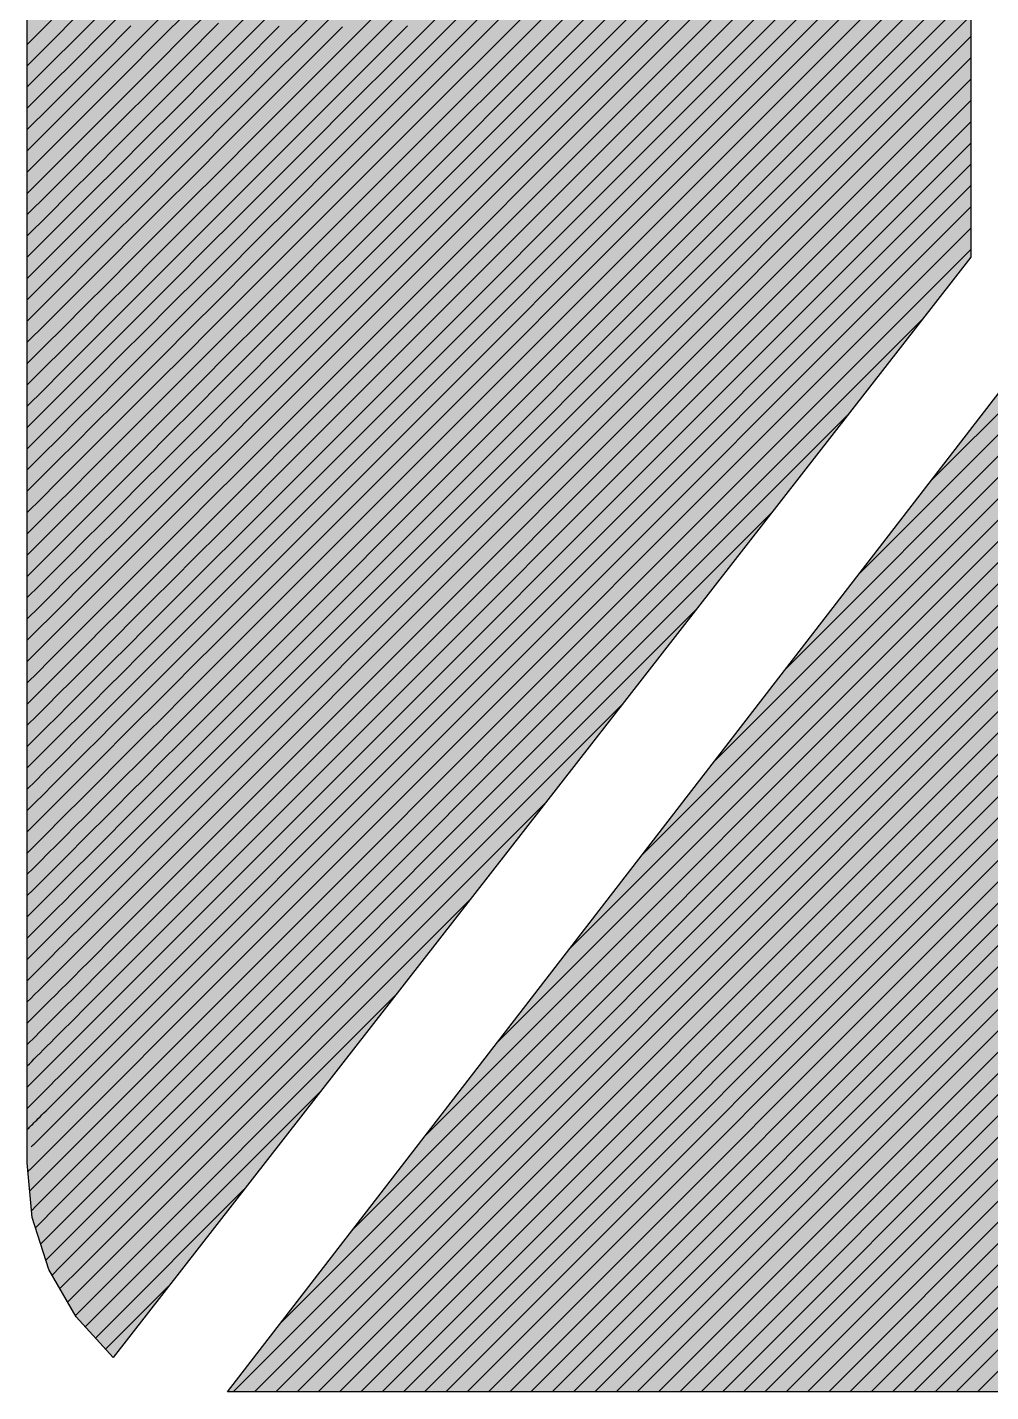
# Model space of a CAD drawing. Extents: x 0 to 7795, y 0 to 4205.
# Drawn here: x 7312.47 to 7328.48, y 741.04 to 763.71 of the extents above; entities that cross this region are included whole.
import ezdxf

# ---------------------------------------------------------------- set-up
doc = ezdxf.new("R2010")
doc.units = 0
doc.header["$MEASUREMENT"] = 0
doc.layers.add('MTH-CARIMBO-TXT1', color=1, linetype='CONTINUOUS')

msp = doc.modelspace()

# ---------------------------------------------------------------- linework, layer by layer
at = {"layer": 'MTH-CARIMBO-TXT1', "linetype": 'Continuous'}
for p, q in [((7319.237603, 763.4762820000001), (7328.151275, 772.389954)), ((7319.035845, 762.920971), (7328.151275, 772.036401)), ((7318.834086, 762.3656589999999), (7328.151275, 771.682848)), ((7318.632328, 761.810347), (7328.151275, 771.329294)), ((7318.430569, 761.2550349999999), (7328.151275, 770.975741)), ((7318.228811, 760.6997240000001), (7328.151275, 770.6221879999999)), ((7318.027053, 760.144412), (7328.151275, 770.268634)), ((7317.825294, 759.5891), (7328.151275, 769.915081)), ((7317.623536, 759.033788), (7328.151275, 769.561527)), ((7317.421778, 758.478476), (7328.151275, 769.207974)), ((7327.477048999999, 756.1593799999999), (7340.629904, 769.312235)), ((7317.220018999999, 757.923165), (7328.151275, 768.854421)), ((7326.275820000001, 754.604597), (7340.473391, 768.8021679999999)), ((7317.018261, 757.3678530000001), (7328.151275, 768.500867)), ((7325.07459, 753.049814), (7340.316876999999, 768.2921)), ((7316.816502, 756.812541), (7328.151275, 768.1473139999999)), ((7316.614744, 756.257229), (7328.151275, 767.7937599999999)), ((7323.873361, 751.4950309999999), (7340.160363, 767.782033)), ((7316.412986, 755.701918), (7328.151275, 767.440207)), ((7322.672131, 749.940248), (7340.003849, 767.271966)), ((7316.211227, 755.1466059999999), (7328.151275, 767.086654)), ((7316.009469, 754.5912940000001), (7328.151275, 766.7331)), ((7321.470901000001, 748.3854650000001), (7339.847336, 766.761899)), ((7315.807711, 754.035982), (7328.151275, 766.379547)), ((7320.269671999999, 746.830682), (7339.690822, 766.251832)), ((7315.605952, 753.480671), (7328.151275, 766.025993)), ((7315.404194, 752.925359), (7328.151275, 765.67244)), ((7319.068442, 745.275899), (7339.534308, 765.741765)), ((7315.202434999999, 752.370047), (7328.151275, 765.318887)), ((7317.867213, 743.721116), (7339.377794, 765.231698)), ((7315.000677, 751.8147349999999), (7328.151275, 764.965333)), ((7316.665983, 742.166333), (7339.221281, 764.72163)), ((7314.798919, 751.2594230000001), (7328.151275, 764.61178)), ((7314.597159999999, 750.704112), (7328.151275, 764.2582259999999)), ((7315.125325, 763.6066450000001), (7315.716575, 764.197895)), ((7315.890226, 741.0370230000001), (7339.064767, 764.211563)), ((7317.117942, 763.477942), (7317.84145, 764.20145)), ((7318.164831, 763.464171), (7318.965217, 764.2645570000001)), ((7313.282190000001, 763.5312769999999), (7313.749429, 763.998516)), ((7313.724053, 763.619586), (7314.223554000001, 764.119088)), ((7314.628048999999, 763.462923), (7315.183686, 764.018559)), ((7316.103412, 763.5240719999999), (7316.757595999999, 764.1782559999999)), ((7317.569715000001, 763.222608), (7318.320692, 763.973585)), ((7318.609711, 763.201944), (7319.439361, 764.031594)), ((7312.466375, 763.4225690000001), (7312.870436, 763.82663)), ((7312.862749, 763.465389), (7313.298326, 763.900966)), ((7314.152645, 763.3410719999999), (7314.674476, 763.8629030000001)), ((7314.395401999999, 750.1488), (7328.151275, 763.904673)), ((7315.066965000001, 763.194732), (7315.645237000001, 763.773004)), ((7315.5739, 763.348113), (7316.188866, 763.96308)), ((7316.555945999999, 763.269499), (7317.235521, 763.949074)), ((7312.855061, 763.104148), (7313.282190000001, 763.5312769999999)), ((7313.266055, 763.1615889999999), (7313.724053, 763.619586)), ((7313.698676000001, 763.240657), (7314.1881, 763.7300799999999)), ((7314.193644, 749.593488), (7328.151275, 763.55112)), ((7314.581623, 763.062943), (7315.125325, 763.6066450000001)), ((7315.502562999999, 762.923223), (7316.103412, 763.5240719999999)), ((7316.017956999999, 763.085064), (7316.656770999999, 763.723878)), ((7316.24378, 741.0370230000001), (7338.908253000001, 763.701496)), ((7317.000362000001, 763.006809), (7317.705582, 763.712029)), ((7318.00897, 762.954756), (7318.787464, 763.73325)), ((7312.466375, 763.069015), (7312.862749, 763.465389)), ((7313.6733, 762.861727), (7314.152645, 763.3410719999999)), ((7314.117190000001, 762.952063), (7314.628048999999, 763.462923)), ((7315.008605, 762.782818), (7315.5739, 763.348113)), ((7316.455120999999, 762.815121), (7317.117942, 763.477942)), ((7317.433847, 762.733186), (7318.164831, 763.464171)), ((7318.431958, 762.670637), (7319.237603, 763.4762820000001)), ((7312.466375, 762.715462), (7312.855061, 763.104148)), ((7312.847373999999, 762.7429070000001), (7313.266055, 763.1615889999999)), ((7313.24992, 762.7919), (7313.698676000001, 763.240657)), ((7313.991884999999, 749.038176), (7328.151275, 763.197566)), ((7314.535195999999, 762.662963), (7315.066965000001, 763.194732)), ((7315.431226000001, 762.498332), (7316.017956999999, 763.085064)), ((7315.932503, 762.6460559999999), (7316.555945999999, 763.269499)), ((7316.597333, 741.0370230000001), (7338.751739, 763.191429)), ((7316.882783, 762.535676), (7317.569715000001, 763.222608)), ((7317.853108, 762.445341), (7318.609711, 763.201944)), ((7313.233784999999, 762.4222110000001), (7313.6733, 762.861727)), ((7313.647924, 762.482797), (7314.117190000001, 762.952063)), ((7313.790126999999, 748.4828650000001), (7328.151275, 762.844013)), ((7314.081735, 762.563055), (7314.581623, 763.062943)), ((7314.950245, 762.370905), (7315.502562999999, 762.923223)), ((7316.354296, 762.360743), (7317.000362000001, 763.006809)), ((7317.297979000001, 762.243765), (7318.00897, 762.954756)), ((7318.254204999999, 762.139331), (7319.035845, 762.920971)), ((7312.466375, 762.361909), (7312.847373999999, 762.7429070000001)), ((7312.839686, 762.381667), (7313.24992, 762.7919)), ((7314.04628, 762.174047), (7314.535195999999, 762.662963)), ((7314.488769, 762.262983), (7315.008605, 762.782818)), ((7315.359889, 762.073442), (7315.932503, 762.6460559999999)), ((7315.847048000001, 762.2070480000001), (7316.455120999999, 762.815121)), ((7316.765204, 762.064543), (7317.433847, 762.733186)), ((7316.950887000001, 741.0370230000001), (7338.595226, 762.681362)), ((7317.697247, 761.935927), (7318.431958, 762.670637)), ((7312.831998999999, 762.0204259999999), (7313.233784999999, 762.4222110000001)), ((7313.217648999999, 762.0525230000001), (7313.647924, 762.482797)), ((7313.588368000001, 747.927553), (7328.151275, 762.49046)), ((7313.622547, 762.103867), (7314.081735, 762.563055)), ((7314.891884999999, 761.958991), (7315.431226000001, 762.498332)), ((7316.253470999999, 761.9063639999999), (7316.882783, 762.535676)), ((7317.162111, 761.7543440000001), (7317.853108, 762.445341)), ((7312.466375, 762.0083549999999), (7312.839686, 762.381667)), ((7313.597170999999, 761.724938), (7314.04628, 762.174047)), ((7314.010826000001, 761.785039), (7314.488769, 762.262983)), ((7314.442343000001, 761.863003), (7314.950245, 762.370905)), ((7315.288551000001, 761.648551), (7315.847048000001, 762.2070480000001)), ((7315.761594, 761.76804), (7316.354296, 762.360743)), ((7316.647623999999, 761.5934110000001), (7317.297979000001, 762.243765)), ((7317.304440000001, 741.0370230000001), (7338.438712, 762.171295)), ((7318.076451999999, 761.608025), (7318.834086, 762.3656589999999)), ((7312.466375, 761.6548019999999), (7312.831998999999, 762.0204259999999)), ((7312.824311, 761.659185), (7313.217648999999, 762.0525230000001)), ((7313.201514, 761.682834), (7313.622547, 762.103867)), ((7313.38661, 747.372241), (7328.151275, 762.136906)), ((7314.395915999999, 761.463023), (7314.891884999999, 761.958991)), ((7314.833525, 761.547078), (7315.359889, 762.073442)), ((7316.152646, 761.451986), (7316.765204, 762.064543)), ((7317.026243000001, 761.2649230000001), (7317.697247, 761.935927)), ((7317.541386, 761.426512), (7318.254204999999, 762.139331)), ((7313.184851999999, 746.816929), (7328.151275, 761.783353)), ((7313.185379, 761.313146), (7313.597170999999, 761.724938)), ((7313.571795000001, 761.346008), (7314.010826000001, 761.785039)), ((7313.975371, 761.396031), (7314.442343000001, 761.863003)), ((7315.217214, 761.223661), (7315.761594, 761.76804)), ((7315.676139, 761.329032), (7316.253470999999, 761.9063639999999)), ((7316.530045, 761.122278), (7317.162111, 761.7543440000001)), ((7317.898698999999, 761.0767179999999), (7318.632328, 761.810347)), ((7312.466375, 761.301249), (7312.824311, 761.659185)), ((7312.816623999999, 761.297944), (7313.201514, 761.682834)), ((7314.349490000001, 761.063043), (7314.833525, 761.547078)), ((7314.775165000001, 761.1351639999999), (7315.288551000001, 761.648551)), ((7316.051820999999, 760.997607), (7316.647623999999, 761.5934110000001)), ((7317.385525, 760.917097), (7318.076451999999, 761.608025)), ((7317.657993000001, 741.0370230000001), (7338.282198000001, 761.661228)), ((7312.466375, 760.9476950000001), (7312.816623999999, 761.297944)), ((7312.808937000001, 760.9367030000001), (7313.185379, 761.313146)), ((7312.983093000001, 746.261618), (7328.151275, 761.429799)), ((7313.169244, 760.9434570000001), (7313.571795000001, 761.346008)), ((7313.546418000001, 760.967078), (7313.975371, 761.396031)), ((7313.939915999999, 761.007022), (7314.395915999999, 761.463023)), ((7315.145877, 760.79877), (7315.676139, 761.329032)), ((7315.590684999999, 760.890024), (7316.152646, 761.451986)), ((7316.412466, 760.651145), (7317.026243000001, 761.2649230000001)), ((7316.890376, 760.775502), (7317.541386, 761.426512)), ((7317.720945999999, 760.545412), (7318.430569, 761.2550349999999)), ((7312.781335, 745.7063059999999), (7328.151275, 761.076246)), ((7313.904461, 760.618014), (7314.349490000001, 761.063043)), ((7314.303062999999, 760.663063), (7314.775165000001, 761.1351639999999)), ((7314.716804000001, 760.723251), (7315.217214, 761.223661)), ((7315.950996, 760.543229), (7316.530045, 761.122278)), ((7317.229662999999, 760.407683), (7317.898698999999, 761.0767179999999)), ((7318.011547, 741.0370230000001), (7338.125684000001, 761.15116)), ((7312.466375, 760.594142), (7312.808937000001, 760.9367030000001)), ((7312.801248999999, 760.575462), (7313.169244, 760.9434570000001)), ((7313.153108, 760.573768), (7313.546418000001, 760.967078)), ((7313.521042, 760.588149), (7313.939915999999, 761.007022)), ((7314.658444, 760.311337), (7315.145877, 760.79877)), ((7315.074540000001, 760.373879), (7315.590684999999, 760.890024)), ((7315.50523, 760.451016), (7316.051820999999, 760.997607)), ((7316.754508, 760.286081), (7317.385525, 760.917097)), ((7312.466375, 760.240588), (7312.801248999999, 760.575462)), ((7312.579577, 745.1509940000001), (7328.151275, 760.7226929999999)), ((7312.793562000001, 760.214222), (7313.153108, 760.573768)), ((7313.136973000001, 760.20408), (7313.521042, 760.588149)), ((7313.495666, 760.2092190000001), (7313.904461, 760.618014)), ((7313.869006, 760.2290059999999), (7314.303062999999, 760.663063)), ((7314.256636, 760.263083), (7314.716804000001, 760.723251)), ((7315.850170999999, 760.088851), (7316.412466, 760.651145)), ((7316.294886, 760.180012), (7316.890376, 760.775502)), ((7317.543193, 760.014105), (7318.228811, 760.6997240000001)), ((7318.3651, 741.0370230000001), (7337.969171, 760.641093)), ((7314.600084000001, 759.8994240000001), (7315.074540000001, 760.373879)), ((7315.003203, 759.948989), (7315.50523, 760.451016)), ((7315.419775, 760.012008), (7315.950996, 760.543229)), ((7316.277752, 748.495616), (7328.151275, 760.369139)), ((7316.618640000001, 759.796659), (7317.229662999999, 760.407683)), ((7317.073802, 759.8982679999999), (7317.720945999999, 760.545412)), ((7312.466375, 759.887035), (7312.793562000001, 760.214222)), ((7312.785873999999, 759.852981), (7313.136973000001, 760.20408)), ((7313.120838, 759.834391), (7313.495666, 760.2092190000001)), ((7313.470289, 759.830289), (7313.869006, 760.2290059999999)), ((7313.833551000001, 759.839998), (7314.256636, 760.263083)), ((7314.210209999999, 759.863103), (7314.658444, 760.311337)), ((7315.749346, 759.634472), (7316.294886, 760.180012)), ((7316.177306999999, 759.708879), (7316.754508, 760.286081)), ((7317.36544, 759.482799), (7318.027053, 760.144412)), ((7318.718654, 741.0370230000001), (7337.812656999999, 760.131026)), ((7314.163783, 759.463123), (7314.600084000001, 759.8994240000001)), ((7314.541724, 759.4875099999999), (7315.003203, 759.948989)), ((7314.931865, 759.5240980000001), (7315.419775, 760.012008)), ((7315.334320999999, 759.573), (7315.850170999999, 760.088851)), ((7316.482772, 759.307238), (7317.073802, 759.8982679999999)), ((7316.917941, 759.388853), (7317.543193, 760.014105)), ((7324.961179000001, 756.8254900000001), (7328.151275, 760.015586)), ((7312.466375, 759.533482), (7312.785873999999, 759.852981)), ((7312.778187000001, 759.49174), (7313.120838, 759.834391)), ((7313.104703, 759.464702), (7313.470289, 759.830289)), ((7313.444912999999, 759.4513599999999), (7313.833551000001, 759.839998)), ((7313.798097, 759.45099), (7314.210209999999, 759.863103)), ((7315.648520999999, 759.180094), (7316.177306999999, 759.708879)), ((7316.059727, 759.237747), (7316.618640000001, 759.796659)), ((7312.466375, 759.179928), (7312.778187000001, 759.49174)), ((7312.770498999999, 759.130499), (7313.104703, 759.464702)), ((7313.088567, 759.095014), (7313.444912999999, 759.4513599999999)), ((7313.419537000001, 759.0724299999999), (7313.798097, 759.45099)), ((7313.762642000001, 759.061981), (7314.163783, 759.463123)), ((7314.117356000001, 759.063143), (7314.541724, 759.4875099999999)), ((7314.483364, 759.075597), (7314.931865, 759.5240980000001)), ((7314.860528, 759.099208), (7315.334320999999, 759.573)), ((7315.248866, 759.133992), (7315.749346, 759.634472)), ((7316.762079000001, 758.8794379999999), (7317.36544, 759.482799)), ((7317.187687000001, 758.951492), (7317.825294, 759.5891)), ((7319.072206999999, 741.0370230000001), (7337.656143000001, 759.620959)), ((7315.547696, 758.725715), (7316.059727, 759.237747)), ((7315.942148, 758.766614), (7316.482772, 759.307238)), ((7316.346904999999, 758.817817), (7316.917941, 759.388853)), ((7312.466375, 758.826375), (7312.770498999999, 759.130499)), ((7312.762812000001, 758.769258), (7313.088567, 759.095014)), ((7313.072431999999, 758.725325), (7313.419537000001, 759.0724299999999)), ((7313.394161, 758.6935), (7313.762642000001, 759.061981)), ((7313.727187, 758.6729730000001), (7314.117356000001, 759.063143)), ((7314.07093, 758.6631629999999), (7314.483364, 759.075597)), ((7314.425004000001, 758.663683), (7314.860528, 759.099208)), ((7314.789191, 758.674317), (7315.248866, 759.133992)), ((7315.163412000001, 758.694984), (7315.648520999999, 759.180094)), ((7317.009934000001, 758.4201860000001), (7317.623536, 759.033788)), ((7319.425759999999, 741.0370230000001), (7337.499629000001, 759.110892)), ((7312.466375, 758.472821), (7312.762812000001, 758.769258)), ((7312.730340999999, 744.2410990000001), (7327.357794, 758.868551)), ((7315.446870999999, 758.271337), (7315.942148, 758.766614)), ((7315.824568999999, 758.295481), (7316.346904999999, 758.817817)), ((7316.211037, 758.328396), (7316.762079000001, 758.8794379999999)), ((7316.606218000001, 758.3700240000001), (7317.187687000001, 758.951492)), ((7312.755123999999, 758.408017), (7313.072431999999, 758.725325)), ((7313.056297, 758.355637), (7313.394161, 758.6935)), ((7313.368784, 758.31457), (7313.727187, 758.6729730000001)), ((7313.691731999999, 758.2839650000001), (7314.07093, 758.6631629999999)), ((7314.024503000001, 758.263182), (7314.425004000001, 758.663683)), ((7314.366644, 758.25177), (7314.789191, 758.674317)), ((7314.717854, 758.249426), (7315.163412000001, 758.694984)), ((7315.077957, 758.2559769999999), (7315.547696, 758.725715)), ((7319.779314, 741.0370230000001), (7337.343116, 758.600825)), ((7312.466375, 758.1192679999999), (7312.755123999999, 758.408017)), ((7312.747437000001, 758.046776), (7313.056297, 758.355637)), ((7313.040162, 757.985948), (7313.368784, 758.31457)), ((7315.706989, 757.8243480000001), (7316.211037, 758.328396)), ((7316.075169, 757.838975), (7316.606218000001, 758.3700240000001)), ((7316.450357, 757.860609), (7317.009934000001, 758.4201860000001)), ((7316.832181000001, 757.88888), (7317.421778, 758.478476)), ((7313.343408, 757.935641), (7313.691731999999, 758.2839650000001)), ((7313.656276999999, 757.894957), (7314.024503000001, 758.263182)), ((7313.978076, 757.863202), (7314.366644, 758.25177)), ((7314.308284000001, 757.8398559999999), (7314.717854, 758.249426)), ((7314.646517, 757.8245360000001), (7315.077957, 758.2559769999999)), ((7314.992503, 757.8169690000001), (7315.446870999999, 758.271337)), ((7315.346046, 757.816958), (7315.824568999999, 758.295481)), ((7320.132867, 741.0370230000001), (7337.186602, 758.090757)), ((7312.466375, 757.765715), (7312.747437000001, 758.046776)), ((7312.739748999999, 757.6855360000001), (7313.040162, 757.985948)), ((7313.024026000001, 757.616259), (7313.343408, 757.935641)), ((7313.318031999999, 757.5567110000001), (7313.656276999999, 757.894957)), ((7313.620822, 757.505948), (7313.978076, 757.863202)), ((7315.939301, 757.349554), (7316.450357, 757.860609)), ((7316.294496, 757.3511940000001), (7316.832181000001, 757.88888)), ((7316.654428, 757.357573), (7317.220018999999, 757.923165)), ((7312.466375, 757.4121610000001), (7312.739748999999, 757.6855360000001)), ((7313.93165, 757.463222), (7314.308284000001, 757.8398559999999)), ((7314.249923, 757.4279429999999), (7314.646517, 757.8245360000001)), ((7314.575179, 757.399645), (7314.992503, 757.8169690000001)), ((7314.907048, 757.377961), (7315.346046, 757.816958)), ((7315.245220999999, 757.36258), (7315.706989, 757.8243480000001)), ((7315.58941, 757.353216), (7316.075169, 757.838975)), ((7312.732062, 757.324295), (7313.024026000001, 757.616259)), ((7313.007890999999, 757.246571), (7313.318031999999, 757.5567110000001)), ((7313.292654999999, 757.177781), (7313.620822, 757.505948)), ((7313.585368000001, 757.11694), (7313.93165, 757.463222)), ((7313.885223, 757.063242), (7314.249923, 757.4279429999999)), ((7314.191562999999, 757.016029), (7314.575179, 757.399645)), ((7320.486421, 741.0370230000001), (7337.030088, 757.58069)), ((7312.466375, 757.058608), (7312.732062, 757.324295)), ((7312.724373999999, 756.963054), (7313.007890999999, 757.246571)), ((7312.838572, 743.995776), (7326.103520999999, 757.260725)), ((7312.991756, 756.876882), (7313.292654999999, 757.177781)), ((7314.503842, 756.974755), (7314.907048, 757.377961)), ((7314.821594, 756.938953), (7315.245220999999, 757.36258)), ((7315.144396, 756.908202), (7315.58941, 757.353216)), ((7315.471829999999, 756.882083), (7315.939301, 757.349554)), ((7315.803434, 756.860132), (7316.294496, 757.3511940000001)), ((7316.138634, 756.84178), (7316.654428, 757.357573)), ((7316.476675, 756.826267), (7317.018261, 757.3678530000001)), ((7312.466375, 756.705054), (7312.724373999999, 756.963054)), ((7313.267279000001, 756.798852), (7313.585368000001, 757.11694)), ((7313.549913, 756.727932), (7313.885223, 757.063242)), ((7313.838795999999, 756.663262), (7314.191562999999, 757.016029)), ((7314.133203, 756.604116), (7314.503842, 756.974755)), ((7320.839974, 741.0370230000001), (7336.873573999999, 757.0706230000001)), ((7312.622111, 744.486422), (7324.961179000001, 756.8254900000001)), ((7312.716687, 756.601813), (7312.991756, 756.876882)), ((7312.975621, 756.5071929999999), (7313.267279000001, 756.798852)), ((7313.241903, 756.4199219999999), (7313.549913, 756.727932)), ((7314.432505, 756.549864), (7314.821594, 756.938953)), ((7314.736139, 756.499945), (7315.144396, 756.908202)), ((7315.043570999999, 756.453823), (7315.471829999999, 756.882083)), ((7315.354251000001, 756.41095), (7315.803434, 756.860132)), ((7315.667566, 756.370711), (7316.138634, 756.84178)), ((7315.982773000001, 756.332365), (7316.476675, 756.826267)), ((7316.298922, 756.29496), (7316.816502, 756.812541)), ((7312.466375, 756.351501), (7312.716687, 756.601813)), ((7312.709, 756.2405719999999), (7312.975621, 756.5071929999999)), ((7313.514458, 756.338924), (7313.838795999999, 756.663262)), ((7313.79237, 756.263282), (7314.133203, 756.604116)), ((7314.074843, 756.192202), (7314.432505, 756.549864)), ((7314.361168, 756.1249730000001), (7314.736139, 756.499945)), ((7321.193526999999, 741.0370230000001), (7336.717061, 756.5605559999999)), ((7312.959484999999, 756.137505), (7313.241903, 756.4199219999999)), ((7313.216526, 756.040992), (7313.514458, 756.338924)), ((7313.479003, 755.949916), (7313.79237, 756.263282)), ((7314.650685, 756.060937), (7315.043570999999, 756.453823)), ((7314.942746, 755.999445), (7315.354251000001, 756.41095)), ((7315.236672, 755.939817), (7315.667566, 756.370711)), ((7315.531698000001, 755.88129), (7315.982773000001, 756.332365)), ((7315.826912, 755.82295), (7316.298922, 756.29496)), ((7312.466375, 755.9979480000001), (7312.709, 756.2405719999999)), ((7312.701312, 755.879331), (7312.959484999999, 756.137505)), ((7312.94335, 755.767816), (7313.216526, 756.040992)), ((7313.745943000001, 755.863302), (7314.074843, 756.192202)), ((7314.016482999999, 755.7802889999999), (7314.361168, 756.1249730000001)), ((7314.289831, 755.7000830000001), (7314.650685, 756.060937)), ((7316.121169, 755.763654), (7316.614744, 756.257229)), ((7321.547081000001, 741.0370230000001), (7336.560547, 756.050489)), ((7312.466375, 755.644394), (7312.701312, 755.879331)), ((7313.19115, 755.662062), (7313.479003, 755.949916)), ((7313.443548, 755.560907), (7313.745943000001, 755.863302)), ((7314.56523, 755.621929), (7314.942746, 755.999445)), ((7314.841920999999, 755.545066), (7315.236672, 755.939817)), ((7315.119092, 755.4686839999999), (7315.531698000001, 755.88129)), ((7315.395829999999, 755.391869), (7315.826912, 755.82295)), ((7312.693625, 755.51809), (7312.94335, 755.767816)), ((7312.927215000001, 755.3981269999999), (7313.19115, 755.662062)), ((7312.946803, 743.750453), (7324.849248, 755.652899)), ((7313.699517, 755.463322), (7314.016482999999, 755.7802889999999)), ((7313.958123, 755.368375), (7314.289831, 755.7000830000001)), ((7314.218493, 755.275192), (7314.56523, 755.621929)), ((7315.67105, 755.313536), (7316.121169, 755.763654)), ((7315.943416, 755.232347), (7316.412986, 755.701918)), ((7312.466375, 755.290841), (7312.693625, 755.51809)), ((7312.685937, 755.15685), (7312.927215000001, 755.3981269999999)), ((7313.165773999999, 755.283133), (7313.443548, 755.560907)), ((7313.408093000001, 755.171899), (7313.699517, 755.463322)), ((7313.653090000001, 755.063342), (7313.958123, 755.368375)), ((7314.479776, 755.182921), (7314.841920999999, 755.545066)), ((7314.741096, 755.090688), (7315.119092, 755.4686839999999)), ((7315.001512999999, 754.9975519999999), (7315.395829999999, 755.391869)), ((7321.900634000001, 741.0370230000001), (7336.404033, 755.5404219999999)), ((7312.466375, 754.937288), (7312.685937, 755.15685)), ((7312.91108, 755.0284389999999), (7313.165773999999, 755.283133)), ((7313.140397, 754.904203), (7313.408093000001, 755.171899)), ((7313.899762999999, 754.956461), (7314.218493, 755.275192)), ((7314.147156, 754.8503019999999), (7314.479776, 755.182921)), ((7315.259962, 754.902448), (7315.67105, 755.313536)), ((7315.515189, 754.804121), (7315.943416, 755.232347)), ((7315.765662000001, 754.701041), (7316.211227, 755.1466059999999)), ((7312.67825, 754.795609), (7312.91108, 755.0284389999999)), ((7312.894944, 754.65875), (7313.140397, 754.904203)), ((7313.372639, 754.7828910000001), (7313.653090000001, 755.063342)), ((7313.606663, 754.663362), (7313.899762999999, 754.956461)), ((7314.394321, 754.743913), (7314.741096, 755.090688)), ((7314.640270999999, 754.63631), (7315.001512999999, 754.9975519999999)), ((7314.883934, 754.526419), (7315.259962, 754.902448)), ((7322.254187, 741.0370230000001), (7336.247519, 755.030355)), ((7312.466375, 754.5837339999999), (7312.67825, 754.795609)), ((7313.115021, 754.5252730000001), (7313.372639, 754.7828910000001)), ((7313.841402, 754.5445480000001), (7314.147156, 754.8503019999999)), ((7314.075819, 754.425411), (7314.394321, 754.743913)), ((7315.124095, 754.4130269999999), (7315.515189, 754.804121)), ((7315.359328, 754.2947059999999), (7315.765662000001, 754.701041)), ((7312.670562, 754.434368), (7312.894944, 754.65875)), ((7312.878809000001, 754.2890620000001), (7313.115021, 754.5252730000001)), ((7313.337184, 754.393883), (7313.606663, 754.663362)), ((7313.560237000001, 754.263382), (7313.841402, 754.5445480000001)), ((7314.308867, 754.304905), (7314.640270999999, 754.63631)), ((7314.539446, 754.181931), (7314.883934, 754.526419)), ((7315.587909000001, 754.169735), (7316.009469, 754.5912940000001)), ((7322.607741, 741.0370230000001), (7336.091006000001, 754.520287)), ((7312.466375, 754.2301809999999), (7312.670562, 754.434368)), ((7312.662875, 754.073127), (7312.878809000001, 754.2890620000001)), ((7313.089645, 754.146344), (7313.337184, 754.393883)), ((7313.301729000001, 754.004874), (7313.560237000001, 754.263382)), ((7313.783042, 754.1326339999999), (7314.075819, 754.425411)), ((7314.004481999999, 754.00052), (7314.308867, 754.304905)), ((7314.766354, 754.055286), (7315.124095, 754.4130269999999)), ((7314.988227, 753.923605), (7315.359328, 754.2947059999999)), ((7312.466375, 753.876627), (7312.662875, 754.073127)), ((7312.862673999999, 753.9193730000001), (7313.089645, 754.146344)), ((7313.055033, 743.505131), (7323.594976, 754.045073)), ((7313.064268000001, 753.7674139999999), (7313.301729000001, 754.004874)), ((7313.513809999999, 753.863402), (7313.783042, 754.1326339999999)), ((7313.724681999999, 753.720721), (7314.004481999999, 754.00052)), ((7314.223412, 753.865897), (7314.539446, 754.181931)), ((7314.438620999999, 753.7275530000001), (7314.766354, 754.055286)), ((7315.203467, 753.785292), (7315.587909000001, 754.169735)), ((7315.410156, 753.638428), (7315.807711, 754.035982)), ((7322.961294, 741.0370230000001), (7335.934492, 754.01022)), ((7312.655187, 753.711886), (7312.862673999999, 753.9193730000001)), ((7313.266274, 753.615866), (7313.513809999999, 753.863402)), ((7313.933145, 753.5756299999999), (7314.223412, 753.865897)), ((7314.648775, 753.584153), (7314.988227, 753.923605)), ((7314.852359, 753.434184), (7315.203467, 753.785292)), ((7312.466375, 753.5230740000001), (7312.655187, 753.711886)), ((7312.6475, 753.350645), (7312.846539, 753.549684)), ((7312.846539, 753.549684), (7313.064268000001, 753.7674139999999)), ((7313.038892, 753.388484), (7313.266274, 753.615866)), ((7313.467383, 753.4634219999999), (7313.724681999999, 753.720721)), ((7313.666322, 753.308807), (7313.933145, 753.5756299999999)), ((7314.137956999999, 753.426889), (7314.438620999999, 753.7275530000001)), ((7314.337796, 753.273174), (7314.648775, 753.584153)), ((7315.047605, 753.2758769999999), (7315.410156, 753.638428)), ((7312.466375, 753.169521), (7312.6475, 753.350645)), ((7312.830404, 753.179996), (7313.038892, 753.388484)), ((7313.230818999999, 753.226858), (7313.467383, 753.4634219999999)), ((7313.861806999999, 753.1507389999999), (7314.137956999999, 753.426889)), ((7314.531195, 753.113021), (7314.852359, 753.434184)), ((7315.232403, 753.107122), (7315.605952, 753.480671)), ((7323.314848, 741.0370230000001), (7335.777978, 753.5001530000001)), ((7312.639812, 752.989405), (7312.830404, 753.179996)), ((7313.013516, 753.009554), (7313.230818999999, 753.226858)), ((7313.420956999999, 753.063442), (7313.666322, 753.308807)), ((7313.607962, 752.8968940000001), (7313.861806999999, 753.1507389999999)), ((7314.052503, 752.987882), (7314.337796, 753.273174)), ((7314.236970999999, 752.818796), (7314.531195, 753.113021)), ((7314.716490999999, 752.944763), (7315.047605, 753.2758769999999)), ((7314.891744, 752.766462), (7315.232403, 753.107122)), ((7312.466375, 752.815967), (7312.639812, 752.989405)), ((7312.814268000001, 752.8103070000001), (7313.013516, 753.009554)), ((7313.195364, 752.83785), (7313.420956999999, 753.063442)), ((7313.37453, 752.663462), (7313.607962, 752.8968940000001)), ((7313.79047, 752.725849), (7314.052503, 752.987882)), ((7314.413616, 752.641888), (7314.716490999999, 752.944763)), ((7315.05465, 752.575815), (7315.404194, 752.925359)), ((7323.668401000001, 741.0370230000001), (7335.621464, 752.990086)), ((7312.632125, 752.628164), (7312.814268000001, 752.8103070000001)), ((7312.988139, 752.630625), (7313.195364, 752.83785)), ((7313.159909999999, 752.448842), (7313.37453, 752.663462)), ((7313.549601999999, 752.48498), (7313.79047, 752.725849)), ((7313.967048, 752.5488740000001), (7314.236970999999, 752.818796)), ((7314.136145999999, 752.364418), (7314.413616, 752.641888)), ((7314.580623999999, 752.455342), (7314.891744, 752.766462)), ((7312.466375, 752.462414), (7312.632125, 752.628164)), ((7312.624437, 752.266923), (7312.798133, 752.440618)), ((7312.798133, 752.440618), (7312.988139, 752.630625)), ((7312.962763, 752.251695), (7313.159909999999, 752.448842)), ((7313.163264, 743.259808), (7322.340703, 752.437247)), ((7313.328103, 752.2634820000001), (7313.549601999999, 752.48498)), ((7313.719133, 752.300958), (7313.967048, 752.5488740000001)), ((7314.296037, 752.170755), (7314.580623999999, 752.455342)), ((7314.735882999999, 752.257048), (7315.05465, 752.575815)), ((7324.021954000001, 741.0370230000001), (7335.464951000001, 752.4800190000001)), ((7312.466375, 752.1088599999999), (7312.624437, 752.266923)), ((7312.781998, 752.07093), (7312.962763, 752.251695)), ((7313.124455, 752.059833), (7313.328103, 752.2634820000001)), ((7313.491242, 752.073067), (7313.719133, 752.300958)), ((7313.881593999999, 752.109866), (7314.136145999999, 752.364418)), ((7314.444756, 751.965921), (7314.735882999999, 752.257048)), ((7314.876897, 752.044509), (7315.202434999999, 752.370047)), ((7312.61675, 751.9056820000001), (7312.781998, 752.07093)), ((7312.937387000001, 751.8727650000001), (7313.124455, 752.059833)), ((7313.281677, 751.8635019999999), (7313.491242, 752.073067)), ((7313.647795999999, 751.8760679999999), (7313.881593999999, 752.109866)), ((7314.035320999999, 751.910039), (7314.296037, 752.170755)), ((7314.178456999999, 751.699622), (7314.444756, 751.965921)), ((7314.580021, 751.747633), (7314.876897, 752.044509)), ((7324.375508, 741.0370230000001), (7335.308437000001, 751.9699519999999)), ((7312.466375, 751.755307), (7312.61675, 751.9056820000001)), ((7312.765863, 751.701241), (7312.937387000001, 751.8727650000001)), ((7313.089, 751.670825), (7313.281677, 751.8635019999999)), ((7313.432881999999, 751.661153), (7313.647795999999, 751.8760679999999)), ((7313.796139, 751.670858), (7314.035320999999, 751.910039)), ((7314.308888, 751.4765), (7314.580021, 751.747633)), ((7314.699144, 751.513202), (7315.000677, 751.8147349999999)), ((7312.466375, 751.401754), (7312.609063, 751.544441)), ((7312.609063, 751.544441), (7312.765863, 751.701241)), ((7312.912009999999, 751.493836), (7313.089, 751.670825)), ((7313.23525, 751.463522), (7313.432881999999, 751.661153)), ((7313.576459000001, 751.4511769999999), (7313.796139, 751.670858)), ((7313.934495999999, 751.4556610000001), (7314.178456999999, 751.699622)), ((7314.42416, 751.238218), (7314.699144, 751.513202)), ((7312.601375, 751.1832), (7312.749726999999, 751.331552)), ((7312.749726999999, 751.331552), (7312.912009999999, 751.493836)), ((7312.886634, 751.1149059999999), (7313.053545000001, 751.281817)), ((7313.053545000001, 751.281817), (7313.23525, 751.463522)), ((7313.374521, 751.24924), (7313.576459000001, 751.4511769999999)), ((7313.710684999999, 751.23185), (7313.934495999999, 751.4556610000001)), ((7314.060878, 751.228489), (7314.308888, 751.4765)), ((7324.729061, 741.0370230000001), (7335.151923, 751.459885)), ((7312.466375, 751.0482), (7312.601375, 751.1832)), ((7312.733592, 750.961864), (7312.886634, 751.1149059999999)), ((7313.01809, 750.8928089999999), (7313.188823, 751.063542)), ((7313.188823, 751.063542), (7313.374521, 751.24924)), ((7313.505120999999, 751.026286), (7313.710684999999, 751.23185)), ((7313.833670999999, 751.0012820000001), (7314.060878, 751.228489)), ((7314.17302, 750.987078), (7314.42416, 751.238218)), ((7314.521390999999, 750.981896), (7314.798919, 751.2594230000001)), ((7312.466375, 750.6946469999999), (7312.593688, 750.821959)), ((7312.593688, 750.821959), (7312.733592, 750.961864)), ((7312.861258, 750.7359759999999), (7313.01809, 750.8928089999999)), ((7313.142397, 750.663562), (7313.316161, 750.837326)), ((7313.271495, 743.0144849999999), (7321.086429999999, 750.829421)), ((7313.316161, 750.837326), (7313.505120999999, 751.026286)), ((7313.62523, 750.792842), (7313.833670999999, 751.0012820000001)), ((7313.943298, 750.7573570000001), (7314.17302, 750.987078)), ((7314.268298999999, 750.728804), (7314.521390999999, 750.981896)), ((7325.082615, 741.0370230000001), (7334.995409, 750.9498169999999)), ((7312.717456999999, 750.592175), (7312.861258, 750.7359759999999)), ((7312.982634999999, 750.5038), (7313.142397, 750.663562)), ((7313.257801000001, 750.4254129999999), (7313.433784000001, 750.601396)), ((7313.433784000001, 750.601396), (7313.62523, 750.792842)), ((7313.732845999999, 750.546904), (7313.943298, 750.7573570000001)), ((7314.037152, 750.497657), (7314.268298999999, 750.728804)), ((7314.343637999999, 750.45059), (7314.597159999999, 750.704112)), ((7312.466375, 750.341093), (7312.586, 750.460719)), ((7312.586, 750.460719), (7312.717456999999, 750.592175)), ((7312.835881999999, 750.357047), (7312.982634999999, 750.5038)), ((7313.09597, 750.263582), (7313.257801000001, 750.4254129999999)), ((7313.539776000001, 750.353834), (7313.732845999999, 750.546904)), ((7313.825718999999, 750.2862240000001), (7314.037152, 750.497657)), ((7314.112437999999, 750.219389), (7314.343637999999, 750.45059)), ((7325.436168000001, 741.0370230000001), (7334.838895999999, 750.43975)), ((7312.578312999999, 750.099478), (7312.701322, 750.222487)), ((7312.701322, 750.222487), (7312.835881999999, 750.357047)), ((7312.947181, 750.114792), (7313.09597, 750.263582)), ((7313.199441, 750.013499), (7313.362447, 750.176505)), ((7313.362447, 750.176505), (7313.539776000001, 750.353834)), ((7313.632020999999, 750.092525), (7313.825718999999, 750.2862240000001)), ((7313.901284999999, 750.008236), (7314.112437999999, 750.219389)), ((7314.165884999999, 749.9192830000001), (7314.395401999999, 750.1488)), ((7312.466375, 749.9875400000001), (7312.578312999999, 750.099478)), ((7312.685186, 749.852798), (7312.810504999999, 749.978117)), ((7312.810504999999, 749.978117), (7312.947181, 750.114792)), ((7313.049544, 749.8636019999999), (7313.199441, 750.013499)), ((7313.454320999999, 749.914826), (7313.632020999999, 750.092525)), ((7313.708140000001, 749.815091), (7313.901284999999, 750.008236)), ((7313.956576, 749.709974), (7314.165884999999, 749.9192830000001)), ((7325.789720999999, 741.0370230000001), (7334.682381999999, 749.929683)), ((7312.466375, 749.633987), (7312.570625, 749.738237)), ((7312.570625, 749.738237), (7312.685186, 749.852798)), ((7312.785129000001, 749.599187), (7312.911726, 749.725784)), ((7312.911726, 749.725784), (7313.049544, 749.8636019999999)), ((7313.141081000001, 749.601586), (7313.291109999999, 749.751615)), ((7313.291109999999, 749.751615), (7313.454320999999, 749.914826)), ((7313.531195999999, 749.638147), (7313.708140000001, 749.815091)), ((7313.765417000001, 749.518815), (7313.956576, 749.709974)), ((7312.562937999999, 749.376996), (7312.669051000001, 749.483109)), ((7312.669051000001, 749.483109), (7312.785129000001, 749.599187)), ((7312.876270999999, 749.336776), (7313.003117, 749.463622)), ((7313.003117, 749.463622), (7313.141081000001, 749.601586)), ((7313.219773000001, 749.326724), (7313.368867, 749.475818)), ((7313.368867, 749.475818), (7313.531195999999, 749.638147)), ((7313.59056, 749.343958), (7313.765417000001, 749.518815)), ((7313.988131999999, 749.387977), (7314.193644, 749.593488)), ((7312.466375, 749.280433), (7312.562937999999, 749.376996)), ((7312.759753, 749.2202570000001), (7312.876270999999, 749.336776)), ((7313.082721, 749.189672), (7313.219773000001, 749.326724)), ((7313.430370999999, 749.1837690000001), (7313.59056, 749.343958)), ((7313.800715, 749.20056), (7313.988131999999, 749.387977)), ((7326.143275, 741.0370230000001), (7334.525868000001, 749.419616)), ((7312.466375, 748.92688), (7312.55525, 749.015755)), ((7312.55525, 749.015755), (7312.652916, 749.113421)), ((7312.652916, 749.113421), (7312.759753, 749.2202570000001)), ((7312.840816, 748.947768), (7312.956690000001, 749.063642)), ((7312.956690000001, 749.063642), (7313.082721, 749.189672)), ((7313.148434999999, 748.901833), (7313.283412000001, 749.03681)), ((7313.283412000001, 749.03681), (7313.430370999999, 749.1837690000001)), ((7313.379725, 742.769162), (7319.832158, 749.221595)), ((7313.472981, 748.872826), (7313.629548999999, 749.029394)), ((7313.629548999999, 749.029394), (7313.800715, 749.20056)), ((7313.810379, 748.85667), (7313.991884999999, 749.038176)), ((7312.636781, 748.743732), (7312.734376, 748.841328)), ((7312.734376, 748.841328), (7312.840816, 748.947768)), ((7313.024361, 748.777759), (7313.148434999999, 748.901833)), ((7313.329545999999, 748.7293900000001), (7313.472981, 748.872826)), ((7313.644854000001, 748.691145), (7313.810379, 748.85667)), ((7326.496828, 741.0370230000001), (7334.369354, 748.909549)), ((7312.466375, 748.573326), (7312.547562999999, 748.654514)), ((7312.547562999999, 748.654514), (7312.636781, 748.743732)), ((7312.709, 748.462398), (7312.805361, 748.558759)), ((7312.805361, 748.558759), (7312.910264, 748.663662)), ((7312.910264, 748.663662), (7313.024361, 748.777759)), ((7313.077098000001, 748.476943), (7313.197958, 748.597802)), ((7313.197958, 748.597802), (7313.329545999999, 748.7293900000001)), ((7313.493681, 748.539973), (7313.644854000001, 748.691145)), ((7312.51388, 744.731744), (7316.277752, 748.495616)), ((7312.539875, 748.293273), (7312.620645, 748.3740429999999)), ((7312.620645, 748.3740429999999), (7312.709, 748.462398)), ((7312.863837000001, 748.263682), (7312.966, 748.365845)), ((7312.966, 748.365845), (7313.077098000001, 748.476943)), ((7313.228720999999, 748.2750120000001), (7313.355401999999, 748.401693)), ((7313.355401999999, 748.401693), (7313.493681, 748.539973)), ((7313.632626000001, 748.3253639999999), (7313.790126999999, 748.4828650000001)), ((7326.850382, 741.0370230000001), (7334.212841, 748.399482)), ((7312.466375, 748.219773), (7312.539875, 748.293273)), ((7312.683623999999, 748.0834679999999), (7312.769906, 748.169751)), ((7312.769906, 748.169751), (7312.863837000001, 748.263682)), ((7313.005761, 748.052052), (7313.112503, 748.1587940000001)), ((7313.112503, 748.1587940000001), (7313.228720999999, 748.2750120000001)), ((7313.357814, 748.0505509999999), (7313.488993000001, 748.18173)), ((7313.488993000001, 748.18173), (7313.632626000001, 748.3253639999999)), ((7312.466375, 747.86622), (7312.532187999999, 747.932033)), ((7312.532187999999, 747.932033), (7312.604509999999, 748.004355)), ((7312.604509999999, 748.004355), (7312.683623999999, 748.0834679999999)), ((7312.81741, 747.863702), (7312.90764, 747.953932)), ((7312.90764, 747.953932), (7313.005761, 748.052052)), ((7313.127895999999, 747.820633), (7313.237822, 747.93056)), ((7313.237822, 747.93056), (7313.357814, 748.0505509999999)), ((7313.454873000001, 747.7940570000001), (7313.588368000001, 747.927553)), ((7327.203935, 741.0370230000001), (7334.056326999999, 747.889415)), ((7312.588375, 747.634666), (7312.658247, 747.704539)), ((7312.658247, 747.704539), (7312.734452, 747.7807429999999)), ((7312.734452, 747.7807429999999), (7312.81741, 747.863702)), ((7312.934423999999, 747.627162), (7313.027048999999, 747.719786)), ((7313.027048999999, 747.719786), (7313.127895999999, 747.820633)), ((7313.221946, 747.5611299999999), (7313.333131, 747.672316)), ((7313.333131, 747.672316), (7313.454873000001, 747.7940570000001)), ((7312.466375, 747.512666), (7312.524501000001, 747.570792)), ((7312.524501000001, 747.570792), (7312.588375, 747.634666)), ((7312.698997, 747.3917349999999), (7312.770984000001, 747.463722)), ((7312.770984000001, 747.463722), (7312.849279999999, 747.542018)), ((7312.849279999999, 747.542018), (7312.934423999999, 747.627162)), ((7313.027071, 747.366255), (7313.120243, 747.459427)), ((7313.120243, 747.459427), (7313.221946, 747.5611299999999)), ((7313.487956, 742.5238400000001), (7318.577885, 747.6137679999999)), ((7312.466375, 747.1591129999999), (7312.516812999999, 747.209551)), ((7312.516812999999, 747.209551), (7312.57224, 747.2649769999999)), ((7312.57224, 747.2649769999999), (7312.632871, 747.325609)), ((7312.632871, 747.325609), (7312.698997, 747.3917349999999)), ((7312.79092, 747.130105), (7312.863087000001, 747.202271)), ((7312.863087000001, 747.202271), (7312.941594, 747.280779)), ((7312.941594, 747.280779), (7313.027071, 747.366255)), ((7313.17727, 747.162901), (7313.277120000001, 747.262751)), ((7313.277120000001, 747.262751), (7313.38661, 747.372241)), ((7327.557487999999, 741.0370230000001), (7333.899812999999, 747.3793469999999)), ((7312.607495, 746.946679), (7312.663542, 747.0027259999999)), ((7312.663542, 747.0027259999999), (7312.724557, 747.063742)), ((7312.724557, 747.063742), (7312.79092, 747.130105)), ((7312.926245000001, 746.911877), (7313.002662999999, 746.988294)), ((7313.002662999999, 746.988294), (7313.086078, 747.0717089999999)), ((7313.086078, 747.0717089999999), (7313.17727, 747.162901)), ((7312.466375, 746.80556), (7312.509126000001, 746.84831)), ((7312.509126000001, 746.84831), (7312.556104, 746.8952889999999)), ((7312.556104, 746.8952889999999), (7312.607495, 746.946679)), ((7312.732559999999, 746.718191), (7312.791748999999, 746.77738)), ((7312.791748999999, 746.77738), (7312.856140000001, 746.841771)), ((7312.856140000001, 746.841771), (7312.926245000001, 746.911877)), ((7313.099367, 746.731445), (7313.184851999999, 746.816929)), ((7327.911042, 741.0370230000001), (7333.743299, 746.86928)), ((7312.501437999999, 746.487069), (7312.539968999999, 746.5256)), ((7312.539968999999, 746.5256), (7312.582118, 746.567749)), ((7312.582118, 746.567749), (7312.628087, 746.613718)), ((7312.628087, 746.613718), (7312.678129999999, 746.663762)), ((7312.678129999999, 746.663762), (7312.732559999999, 746.718191)), ((7312.82542, 746.4574980000001), (7312.885084, 746.517162)), ((7312.885084, 746.517162), (7312.950209999999, 746.582288)), ((7312.950209999999, 746.582288), (7313.021409, 746.653486)), ((7313.021409, 746.653486), (7313.099367, 746.731445)), ((7312.466375, 746.452006), (7312.501437999999, 746.487069)), ((7312.631704, 746.263781), (7312.6742, 746.306278)), ((7312.6742, 746.306278), (7312.720412000001, 746.35249)), ((7312.720412000001, 746.35249), (7312.770685, 746.4027629999999)), ((7312.770685, 746.4027629999999), (7312.82542, 746.4574980000001)), ((7328.264595000001, 741.0370230000001), (7333.586786, 746.359213)), ((7312.466375, 746.0984530000001), (7312.493751000001, 746.1258280000001)), ((7312.493751000001, 746.1258280000001), (7312.523834000001, 746.1559120000001)), ((7312.523834000001, 746.1559120000001), (7312.556742, 746.18882)), ((7312.556742, 746.18882), (7312.592631999999, 746.22471)), ((7312.592631999999, 746.22471), (7312.631704, 746.263781)), ((7312.767505, 746.046029), (7312.814343000001, 746.092867)), ((7312.814343000001, 746.092867), (7312.865547, 746.1440719999999)), ((7312.865547, 746.1440719999999), (7312.921614, 746.200138)), ((7312.921614, 746.200138), (7312.983093000001, 746.261618)), ((7312.531365999999, 745.80989), (7312.557178, 745.835702)), ((7312.557178, 745.835702), (7312.585276999999, 745.863801)), ((7312.585276999999, 745.863801), (7312.61584, 745.894364)), ((7312.61584, 745.894364), (7312.649075, 745.927599)), ((7312.649075, 745.927599), (7312.68523, 745.963755)), ((7312.68523, 745.963755), (7312.724595000001, 746.00312)), ((7312.724595000001, 746.00312), (7312.767505, 746.046029)), ((7313.596187, 742.278517), (7317.323612, 746.005942)), ((7312.466375, 745.744899), (7312.486062999999, 745.764588)), ((7312.486062999999, 745.764588), (7312.507699, 745.7862230000001)), ((7312.507699, 745.7862230000001), (7312.531365999999, 745.80989)), ((7312.678475, 745.603446), (7312.709686, 745.6346570000001)), ((7312.709686, 745.6346570000001), (7312.743861, 745.6688320000001)), ((7312.743861, 745.6688320000001), (7312.781335, 745.7063059999999)), ((7312.466375, 745.391346), (7312.478376000001, 745.4033469999999)), ((7312.478376000001, 745.4033469999999), (7312.491563, 745.416534)), ((7312.491563, 745.416534), (7312.505989, 745.4309599999999)), ((7312.505989, 745.4309599999999), (7312.521723000001, 745.4466940000001)), ((7312.521723000001, 745.4466940000001), (7312.53885, 745.463821)), ((7312.53885, 745.463821), (7312.557479999999, 745.48245)), ((7312.557479999999, 745.48245), (7312.577738, 745.502709)), ((7312.577738, 745.502709), (7312.599776000001, 745.5247469999999)), ((7312.599776000001, 745.5247469999999), (7312.62377, 745.5487410000001)), ((7312.62377, 745.5487410000001), (7312.649925, 745.574896)), ((7312.649925, 745.574896), (7312.678475, 745.603446)), ((7312.532345999999, 745.103763), (7312.542606999999, 745.114025)), ((7312.542606999999, 745.114025), (7312.553825, 745.125242)), ((7312.553825, 745.125242), (7312.566108, 745.137525)), ((7312.566108, 745.137525), (7312.579577, 745.1509940000001)), ((7312.479559, 744.6974230000001), (7312.492555, 744.710419)), ((7312.492555, 744.710419), (7312.503814, 744.721678)), ((7312.503814, 744.721678), (7312.51388, 744.731744)), ((7312.589109999999, 744.453421), (7312.622111, 744.486422)), ((7312.509597, 744.373908), (7312.5522, 744.416511)), ((7312.5522, 744.416511), (7312.589109999999, 744.453421)), ((7313.704417, 742.0331940000001), (7316.069339, 744.398116)), ((7312.539634000001, 744.050392), (7312.611845, 744.1226019999999)), ((7312.611845, 744.1226019999999), (7312.674406, 744.185164)), ((7312.674406, 744.185164), (7312.730340999999, 744.2410990000001)), ((7312.605056999999, 743.7622610000001), (7312.671490000001, 743.828694)), ((7312.671490000001, 743.828694), (7312.759701999999, 743.9169059999999)), ((7312.759701999999, 743.9169059999999), (7312.838572, 743.995776)), ((7312.731134999999, 743.534786), (7312.844999, 743.648649)), ((7312.844999, 743.648649), (7312.946803, 743.750453)), ((7312.690353, 743.494003), (7312.731134999999, 743.534786)), ((7312.790779999999, 743.240877), (7312.930295, 743.380392)), ((7312.930295, 743.380392), (7313.055033, 743.505131)), ((7312.775648999999, 743.225746), (7312.790779999999, 743.240877)), ((7313.015590999999, 743.112135), (7313.163264, 743.259808)), ((7312.879001, 742.975544), (7313.015590999999, 743.112135)), ((7313.100887000001, 742.843878), (7313.271495, 743.0144849999999)), ((7313.008320999999, 742.751312), (7313.100887000001, 742.843878)), ((7313.186184, 742.575621), (7313.379725, 742.769162)), ((7313.812648, 741.787871), (7314.815067, 742.79029)), ((7313.137642000001, 742.527079), (7313.186184, 742.575621)), ((7313.271479999999, 742.307363), (7313.487956, 742.5238400000001)), ((7313.431407999999, 742.113738), (7313.596187, 742.278517)), ((7313.599870999999, 741.9286480000001), (7313.704417, 742.0331940000001)), ((7313.768334, 741.743557), (7313.812648, 741.787871))]:
    msp.add_line(p, q, dxfattribs=at)
for points in [[(7312.466375, 744.839423), (7312.466375, 786.985215), (7313.380558, 787.7977099999999), (7314.372537, 788.513151), (7315.432051999999, 789.124138), (7316.548145000001, 789.6243519999999), (7317.709272, 790.0086190000001), (7318.903423999999, 790.272965), (7320.11825, 790.4146549999999), (7321.341184000001, 790.432225), (7322.559579000001, 790.3254929999999), (7323.760831999999, 790.0955610000001), (7324.932519, 789.7448099999999), (7326.062522, 789.276865), (7327.139152, 788.696568), (7328.151275, 788.00992), (7328.151275, 759.885698), (7313.892275, 741.607383), (7313.280232999999, 742.2798349999999), (7312.825962999999, 743.067508), (7312.550437000001, 743.934038), (7312.466375, 744.839423)], [(7315.793475, 741.0370230000001), (7342.600395, 775.733923)], [(7331.953675, 741.0370230000001), (7315.793475, 741.0370230000001)]]:
    msp.add_lwpolyline(points, dxfattribs=at)
for points in [[(7312.466375, 744.839423), (7320.11825, 790.4146549999999), (7321.341184000001, 790.432225)], [(7312.466375, 744.839423), (7321.341184000001, 790.432225), (7322.559579000001, 790.3254929999999)], [(7312.466375, 744.839423), (7318.903423999999, 790.272965), (7320.11825, 790.4146549999999)], [(7312.466375, 744.839423), (7322.559579000001, 790.3254929999999), (7323.760831999999, 790.0955610000001)], [(7312.466375, 744.839423), (7317.709272, 790.0086190000001), (7318.903423999999, 790.272965)], [(7312.466375, 744.839423), (7323.760831999999, 790.0955610000001), (7324.932519, 789.7448099999999)], [(7312.466375, 744.839423), (7316.548145000001, 789.6243519999999), (7317.709272, 790.0086190000001)], [(7312.466375, 744.839423), (7324.932519, 789.7448099999999), (7326.062522, 789.276865)], [(7312.466375, 744.839423), (7315.432051999999, 789.124138), (7316.548145000001, 789.6243519999999)], [(7312.466375, 744.839423), (7326.062522, 789.276865), (7327.139152, 788.696568)], [(7312.466375, 744.839423), (7314.372537, 788.513151), (7315.432051999999, 789.124138)], [(7312.466375, 744.839423), (7327.139152, 788.696568), (7328.151275, 788.00992)], [(7312.466375, 744.839423), (7313.380558, 787.7977099999999), (7314.372537, 788.513151)], [(7312.466375, 744.839423), (7328.151275, 788.00992), (7328.151275, 759.885698)], [(7312.466375, 744.839423), (7312.466375, 786.985215), (7313.380558, 787.7977099999999)], [(7331.953675, 741.0370230000001), (7315.793475, 741.0370230000001), (7342.600395, 775.733923)], [(7312.466375, 744.839423), (7328.151275, 759.885698), (7313.892275, 741.607383)], [(7312.466375, 744.839423), (7313.892275, 741.607383), (7313.280232999999, 742.2798349999999)], [(7312.466375, 744.839423), (7313.280232999999, 742.2798349999999), (7312.825962999999, 743.067508)], [(7312.466375, 744.839423), (7312.825962999999, 743.067508), (7312.550437000001, 743.934038)], [(7312.466375, 744.839423), (7312.550437000001, 743.934038), (7312.466375, 744.839423)]]:
    msp.add_solid(points, dxfattribs=at)

doc.saveas('drawing.dxf')
